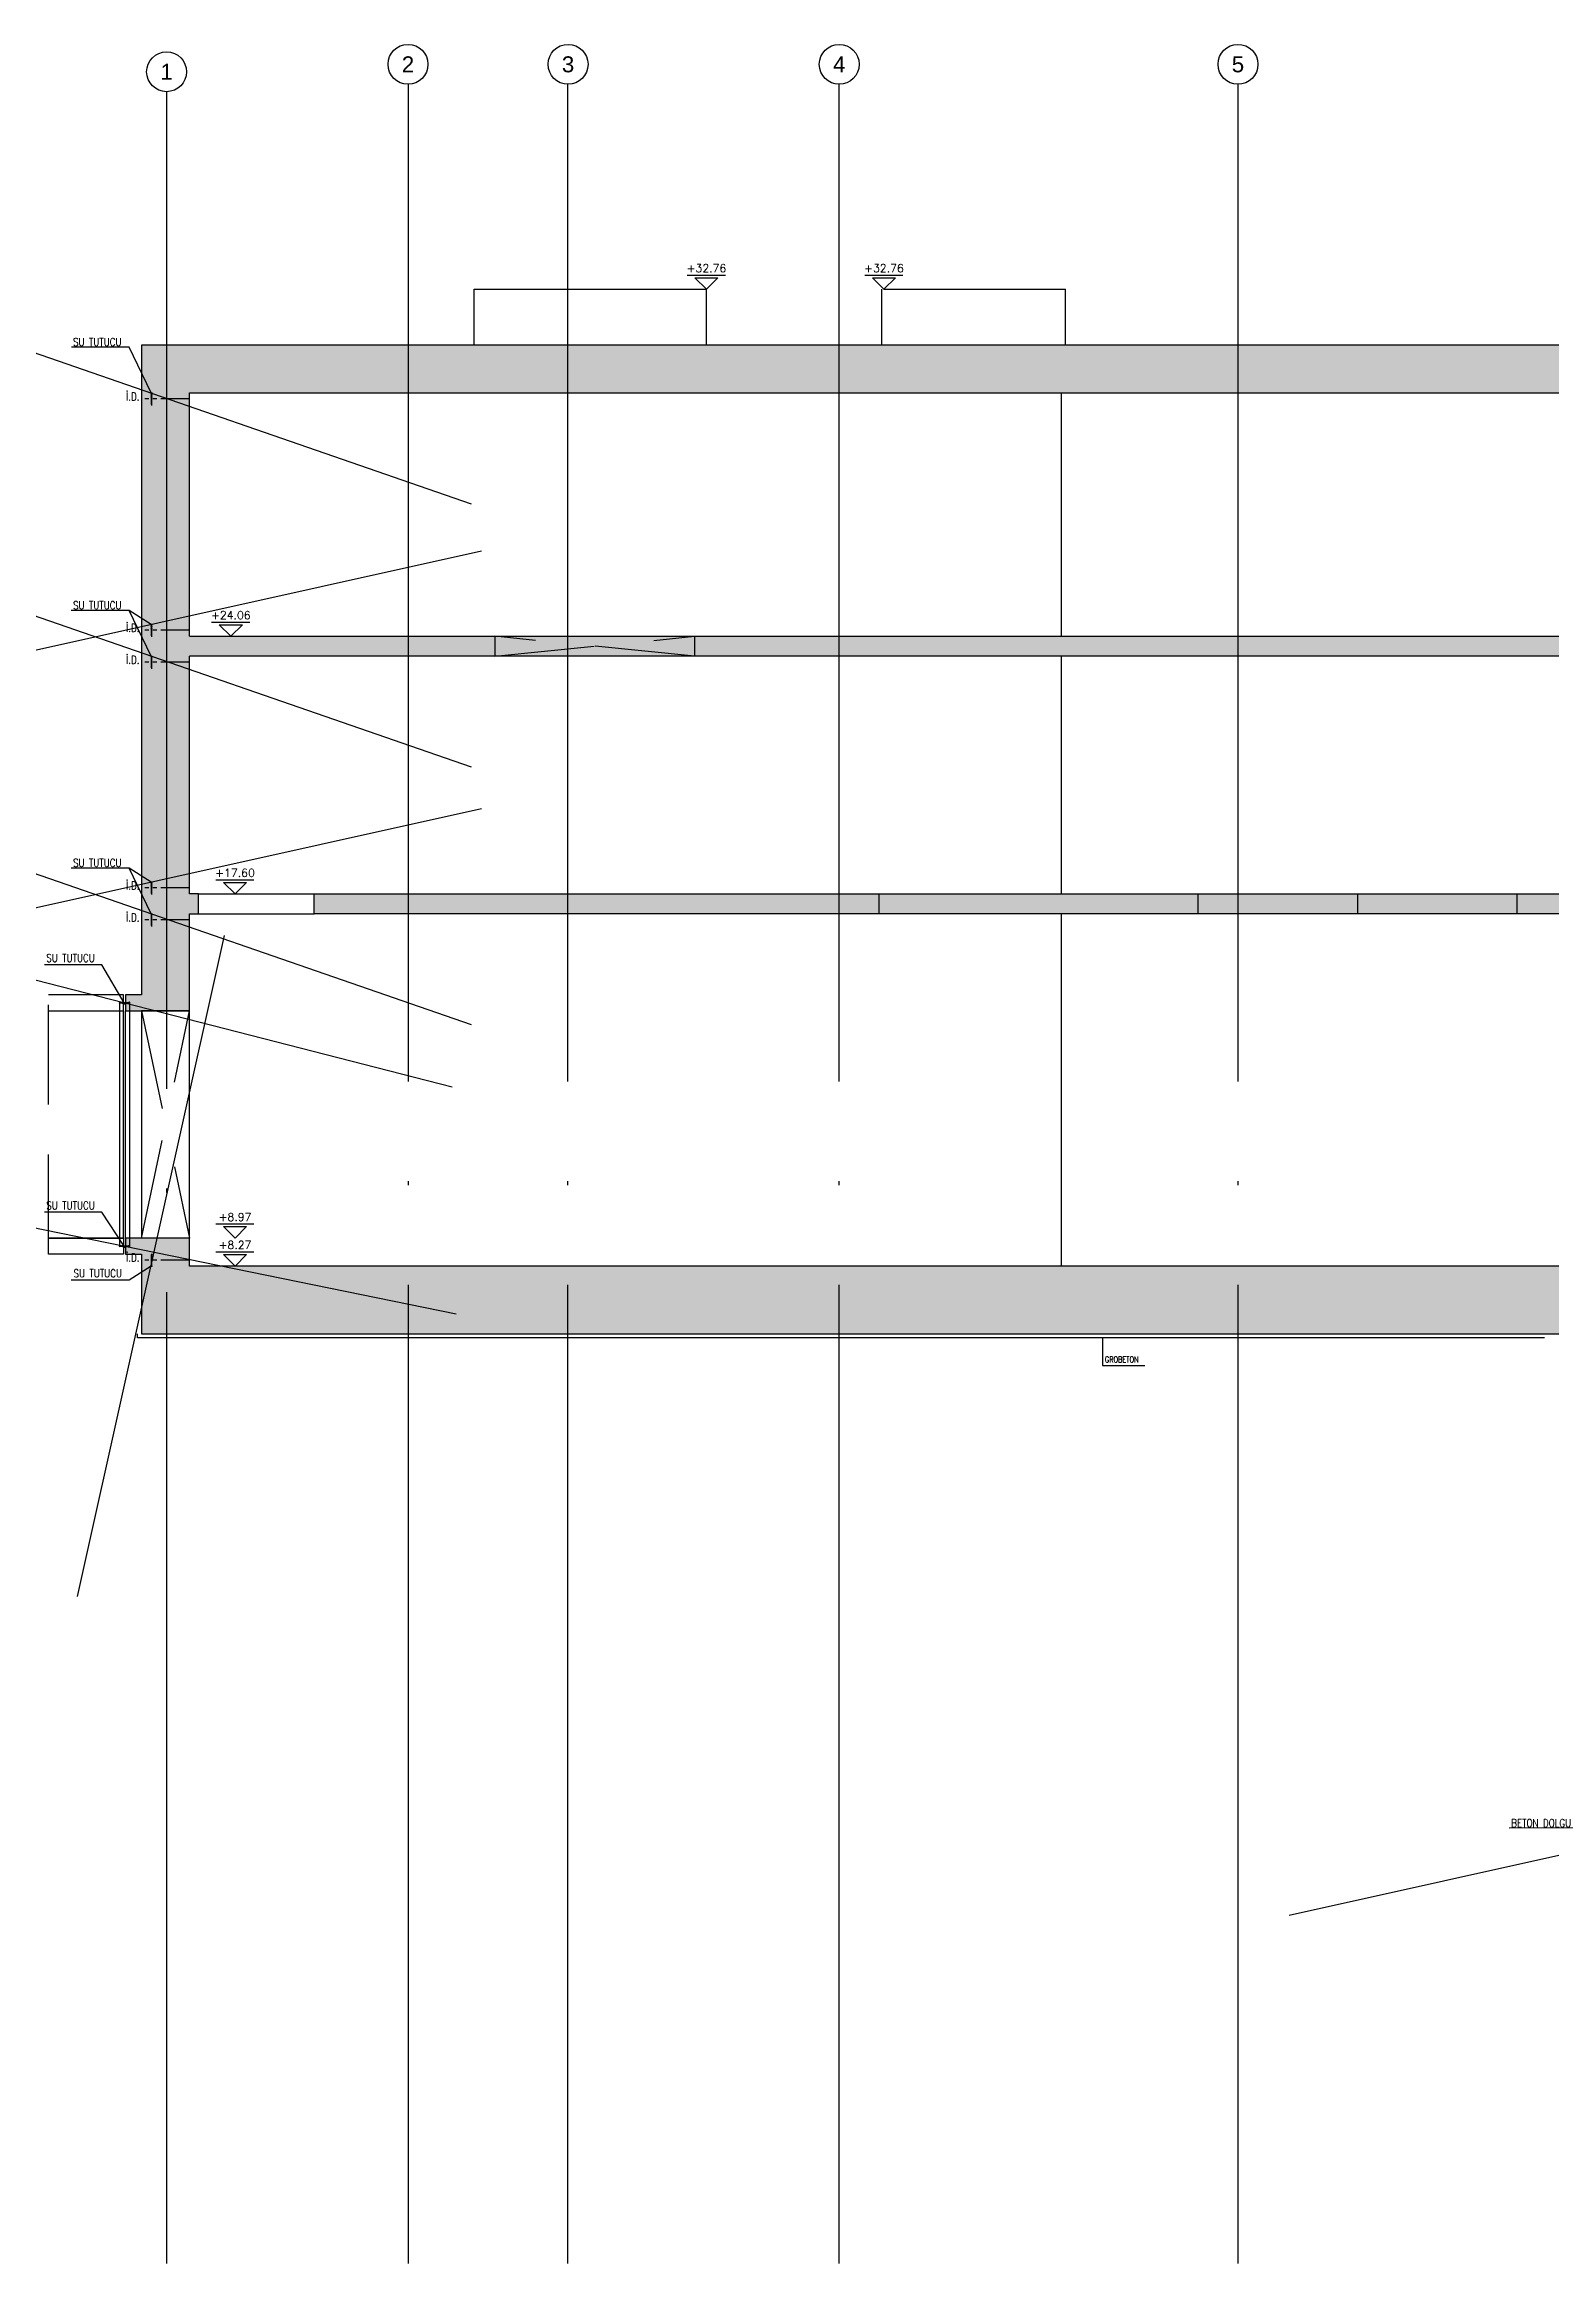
# Model space of a CAD drawing. Header units: millimetres. Extents: x 400392 to 401186, y 4543812 to 4544115.
# Drawn here: x 400579 to 400616.8, y 4543890.6 to 4543946.2 of the extents above; entities that cross this region are included whole.
import ezdxf
from ezdxf.enums import TextEntityAlignment as Align

# ---------------------------------------------------------------- set-up
doc = ezdxf.new("R2010")
doc.units = ezdxf.units.MM
for name, pattern in [('ACAD_ISO05W100', [33, 24, -3, 0, -3, 0, -3]), ('AKS', [3, 2.5, -0.25, 0, -0.25]), ('CIZGI', [0.4, 0.25, -0.15]), ('CONTINU', [0]), ('HIDDEN', [0.375, 0.25, -0.125]), ('UUC-ST-KAL-I05-101-U-000$0$ACAD_ISO05W100', [33, 24, -3, 0, -3, 0, -3])]:
    doc.linetypes.add(name, pattern=pattern)
for name, color, linetype in [('aks prota', 2, 'AKS'), ('caks prota', 4, 'Continuous'), ('görünüş prota', 4, 'Continuous'), ('inşaat derzi prota', 11, 'Continuous'), ('kesik prota', 2, 'CIZGI'), ('kesit prota', 1, 'Continuous'), ('kesit tarama prota', 252, 'Continuous'), ('kolon tarama prota', 252, 'Continuous'), ('kot prota', 4, 'Continuous'), ('not yazısı prota', 6, 'Continuous'), ('not çizgisi prota', 4, 'Continuous'), ('PRT-CST-rc_level', 6, 'Continuous'), ('PRT-CST-rc_levermark', 4, 'Continuous'), ('st_s_not yazısı', 6, 'Continuous'), ('st_s_not çizgisi', 4, 'CIZGI'), ('st_s_su tutucu', 2, 'Continuous'), ('st_s_ölçü', 4, 'Continuous'), ('taks prota', 7, 'Continuous'), ('UUC-ST-KAL-I05-101-U-000$0$st_s_su tutucu', 2, 'Continuous')]:
    doc.layers.add(name, color=color, linetype=linetype)
doc.styles.add('NOT', font='romanstw.shx')
doc.styles.add('OLCU', font='romanstw.shx')
doc.styles.add('TAKS', font='Arial Unicode.ttf')
doc.styles.add('TSIMPLEX', font='romanstw.shx')
doc.dimstyles.new('1-50', dxfattribs={"dimtxt": 10, "dimasz": 4, "dimexe": 4, "dimexo": 8, "dimgap": 4, "dimtad": 1, "dimdec": 1, "dimrnd": 0.05, "dimzin": 9, "dimdsep": 46, "dimtxsty": 'OLCU', "dimblk1": 'OBLIQUE', "dimblk2": 'OBLIQUE', "dimsah": 1, "dimcen": 2, "dimdle": 4, "dimclrd": 4, "dimclre": 4, "dimclrt": 3, "dimadec": 1, "dimazin": 0, "dimtfac": 1, "dimtdec": 1, "dimtix": 1, "dimtmove": 2, "dimatfit": 3, "dimldrblk": 'OBLIQUE', "dimfxl": 1, "dimtvp": 1, "dimtolj": 1, "dimtzin": 1, "dimarcsym": 0})

# ---------------------------------------------------------------- blocks, each defined once
blk = doc.blocks.new('_Oblique')
at = {"layer": 'st_s_ölçü', "lineweight": -2}
blk.add_line((-0.5, -0.5), (0.5, 0.5), dxfattribs=at)
blk = doc.blocks.new('KOTK5')
at = {"layer": 'PRT-CST-rc_levermark'}
blk.add_line((216.6666666667443, 160), (-213.3333333332557, 160), dxfattribs=at)
blk.add_lwpolyline([(130, 130), (-130, 130), (0, 0)], close=True, dxfattribs=at)
at = {"layer": 'PRT-CST-rc_level', "style": 'OLCU'}
blk.add_attdef('000.00', text='', height=90, dxfattribs=at).set_placement((0, 193.1381784435362), align=Align.CENTER)
blk = doc.blocks.new('D')
at = {"layer": 'st_s_su tutucu', "linetype": 'CONTINU', "ltscale": 0.2}
for p, q in [((-39987.83090962706, 52508.18991963421), (-39992.63090966878, 52508.18991966914)), ((-39992.63090966878, 52508.18991966914), (-39992.63090980848, 52507.38991968935)), ((-39992.63090980848, 52507.38991968935), (-39990.63090962501, 52506.05655179494)), ((-39992.63090980848, 52448.98991960261), (-39990.63090962501, 52450.32328749701)), ((-39992.63090966878, 52448.18991962282), (-39992.63090980848, 52448.98991960261)), ((-39987.83090962706, 52448.18991965774), (-39992.63090966878, 52448.18991962282)), ((-39990.63090992199, 52478.65671955824), (-39991.93117670823, 52478.6567195757)), ((-39991.93117670823, 52478.6567195757), (-39991.93117659182, 52477.72311959402)), ((-39991.93117659182, 52477.72311959402), (-39990.63090987367, 52477.72311951835)), ((-39990.6309096902, 52498.50671976196), (-39991.53117650332, 52498.50671977942)), ((-39991.53117650332, 52498.50671977942), (-39991.53117639622, 52497.87311976865)), ((-39991.53117639622, 52497.87311976865), (-39990.63090970417, 52497.87311978029)), ((-39990.63090980196, 52488.50671968629), (-39991.53117661508, 52488.50671963972)), ((-39991.53117661508, 52488.50671963972), (-39991.53117662905, 52487.87311965806)), ((-39991.53117662905, 52487.87311965806), (-39990.630909937, 52487.87311964059)), ((-39991.53117661508, 52467.87311965223), (-39991.53117662905, 52468.5067196339)), ((-39991.53117662905, 52468.5067196339), (-39990.630909937, 52468.50671965136)), ((-39990.63090980196, 52467.87311960567), (-39991.53117661508, 52467.87311965223)), ((-39991.53117650332, 52457.87311951254), (-39991.53117639622, 52458.50671952331)), ((-39991.53117639622, 52458.50671952331), (-39990.63090970417, 52458.50671951166)), ((-39990.6309096902, 52457.87311953), (-39991.53117650332, 52457.87311951254)), ((-39990.63090962501, 52506.05655179494), (-39990.6309096902, 52498.50671976196)), ((-39990.63090970417, 52497.87311978029), (-39990.63090980196, 52488.50671968629)), ((-39990.630909937, 52487.87311964059), (-39990.63090992199, 52478.65671955824)), ((-39990.630909937, 52468.50671965136), (-39990.63090992199, 52477.72311973372)), ((-39990.63090970417, 52458.50671951166), (-39990.63090980196, 52467.87311960567)), ((-39990.63090962501, 52450.32328749701), (-39990.6309096902, 52457.87311953)), ((-39989.83090974534, 52506.05655187643), (-39987.83090964103, 52507.38991968935)), ((-39989.83090955907, 52498.50671965136), (-39989.83090974534, 52506.05655187643)), ((-39988.9306429881, 52498.50671966883), (-39989.83090955907, 52498.50671965136)), ((-39989.83090992229, 52488.50671961062), (-39989.83090981984, 52497.87311973373)), ((-39989.83090981984, 52497.87311973373), (-39988.93064300207, 52497.87311962313)), ((-39988.93064335132, 52488.50671965136), (-39989.83090992229, 52488.50671961062)), ((-39989.83091007002, 52478.65671960481), (-39989.8309099316, 52487.87311978029)), ((-39989.8309099316, 52487.87311978029), (-39988.93064311383, 52487.87311964059)), ((-39988.53064343977, 52478.65671965137), (-39989.83091007002, 52478.65671960481)), ((-39989.83090998934, 52477.72311965805), (-39988.53064344908, 52477.72311964058)), ((-39989.83091007002, 52477.72311968715), (-39989.8309099316, 52468.50671951166)), ((-39989.8309099316, 52468.50671951166), (-39988.93064311383, 52468.50671965136)), ((-39988.93064335132, 52467.87311964059), (-39989.83090992229, 52467.87311968134)), ((-39989.83090992229, 52467.87311968134), (-39989.83090981984, 52458.50671955823)), ((-39989.83090981984, 52458.50671955823), (-39988.93064300207, 52458.50671966883)), ((-39988.9306429881, 52457.87311962313), (-39989.83090955907, 52457.87311964059)), ((-39989.83090955907, 52457.87311964059), (-39989.83090974534, 52450.32328741552)), ((-39989.83090974534, 52450.32328741552), (-39987.83090964103, 52448.98991960261)), ((-39988.93064300207, 52497.87311962313), (-39988.9306429881, 52498.50671966883)), ((-39988.93064311383, 52487.87311964059), (-39988.93064335132, 52488.50671965136)), ((-39988.93064311383, 52468.50671965136), (-39988.93064335132, 52467.87311964059)), ((-39988.93064300207, 52458.50671966883), (-39988.9306429881, 52457.87311962313)), ((-39988.53064344908, 52477.72311964058), (-39988.53064343977, 52478.65671965137)), ((-39987.83090964103, 52507.38991968935), (-39987.83090962706, 52508.18991963421)), ((-39987.83090964103, 52448.98991960261), (-39987.83090962706, 52448.18991965774))]:
    blk.add_line(p, q, dxfattribs=at)
blk = doc.blocks.new('A-A Kesiti')
at = {"layer": 'kesit tarama prota'}
h = blk.add_hatch(color=256, dxfattribs=at)
h.dxf.hatch_style = 1
h.paths.add_polyline_path([(400609.4299911595, 4543996.869438589), (400573.3526178789, 4543996.869438589), (400573.3526178788, 4543980.579436954), (400572.9526178789, 4543980.579438589), (400572.9526178789, 4543980.179438588), (400574.5526178788, 4543980.179438588), (400574.5526178788, 4543982.609438589), (400574.7803171011, 4543982.609438589), (400574.7803171011, 4543983.109438589), (400574.5526178788, 4543983.109438589), (400574.5526178788, 4543989.069438589), (400609.4299911595, 4543989.069439113), (400609.4299911595, 4543989.569439114), (400574.5526178788, 4543989.569438589), (400574.5526178788, 4543995.669438588), (400609.4299911595, 4543995.669438588)])
h = blk.add_hatch(color=256, dxfattribs=at)
h.dxf.hatch_style = 1
h.paths.add_polyline_path([(400591.8303241984, 4543982.609438589), (400577.680317101, 4543982.609438589), (400577.680317101, 4543983.109438589), (400591.8303241984, 4543983.109438589)])
h = blk.add_hatch(dxfattribs=at)
h.set_pattern_fill('DOTS', color=2, scale=0.04999999999999999, angle=35.99999999998597)
h.set_pattern_definition([(35.99999999998597, (401064.4796072418, 4543652.329635938), (-0.01454759243643788, 0.08754345112887252), [0, -0.07937499999999999])])
h.paths.add_polyline_path([(400599.8303241986, 4543983.109438589), (400591.8303241984, 4543983.109438589), (400591.8303241984, 4543982.609438589), (400599.8303241986, 4543982.609438589)])
h.paths.add_polyline_path([(400607.829926614, 4543983.109438589), (400603.8303241984, 4543983.109438589), (400603.8303241984, 4543982.609438589), (400607.829926614, 4543982.609438589)])
h = blk.add_hatch(color=256, dxfattribs=at)
h.dxf.hatch_style = 1
h.paths.add_polyline_path([(400599.8303241986, 4543983.109438589), (400603.8303241984, 4543983.109438589), (400603.8303241984, 4543982.609438589), (400599.8303241986, 4543982.609438589)])
h = blk.add_hatch(color=256, dxfattribs=at)
h.dxf.hatch_style = 1
h.paths.add_polyline_path([(400607.829926614, 4543983.109438589), (400609.4299911595, 4543983.109438589), (400609.4299911595, 4543982.609438589), (400607.829926614, 4543982.609438589)])
h = blk.add_hatch(color=256, dxfattribs=at)
h.dxf.hatch_style = 1
h.paths.add_polyline_path([(400610.8158475962, 4543973.779438589), (400574.5526178788, 4543973.779438589), (400574.5526178788, 4543974.479432051), (400572.9526178787, 4543974.479440222), (400572.9526178787, 4543974.079440223), (400573.3526178788, 4543974.079440223), (400573.3526178788, 4543972.079438589), (400610.8158475962, 4543972.079438589)])
at = {"layer": 'aks prota', "ltscale": 10}
for p, q in [((400573.9803237671, 4544003.223093858), (400573.980323767, 4543948.768738141)), ((400580.0306664403, 4544003.409796507), (400580.0306664402, 4543948.768738141)), ((400584.0306664409, 4544003.409796507), (400584.0306664408, 4543948.768738141)), ((400590.8306664269, 4544003.409796507), (400590.8306664267, 4543948.768738141)), ((400600.8306664269, 4544003.409796507), (400600.8306664267, 4543948.768738141))]:
    blk.add_line(p, q, dxfattribs=at)
at = {"layer": 'caks prota', "ltscale": 0.05}
for centre in [(400580.0306664403, 4544003.909796507), (400584.0423870191, 4544003.909910995), (400590.8375160189, 4544003.909835606), (400600.8306664269, 4544003.909796507), (400573.9803237671, 4544003.723093858)]:
    blk.add_circle(centre, 0.4999999999999999, dxfattribs=at)
at = {"layer": 'görünüş prota', "color": 4}
for p, q in [((400581.6914378531, 4543996.869438589), (400581.6914378531, 4543998.269438588)), ((400587.5095039105, 4543996.869438589), (400587.5095039105, 4543998.269438588)), ((400591.9078805241, 4543996.869438589), (400591.9078805241, 4543998.269438588)), ((400596.5078805241, 4543996.869438589), (400596.5078805241, 4543998.269438588)), ((400596.411137646, 4543989.569438589), (400596.411137646, 4543995.669438588)), ((400596.411137646, 4543983.109438589), (400596.411137646, 4543989.069438589)), ((400596.411137646, 4543973.779438589), (400596.411137646, 4543982.609438589))]:
    blk.add_line(p, q, dxfattribs=at)
for points in [[(400581.6914378531, 4543998.269438588), (400587.5095039105, 4543998.269438588)], [(400591.9583204424, 4543998.269438588), (400596.5078805241, 4543998.269438588)], [(400574.7803171011, 4543983.109438589), (400577.680317101, 4543983.109438589)], [(400574.7803171011, 4543982.609438589), (400577.680317101, 4543982.609438589)], [(400573.3526178788, 4543980.179438588), (400573.3526178788, 4543974.479438588)], [(400574.5526195991, 4543974.479432051), (400574.5526195992, 4543980.179438588)]]:
    blk.add_lwpolyline(points, dxfattribs=at)
at = {"layer": 'görünüş prota'}
for points in [[(400591.8303241984, 4543983.109438589), (400599.8303241986, 4543983.109438589)], [(400599.8303241986, 4543982.609438589), (400591.8303241984, 4543982.609438589)], [(400603.8303241984, 4543983.109438589), (400607.829926614, 4543983.109438589)], [(400607.829926614, 4543982.609438589), (400603.8303241984, 4543982.609438589)], [(400608.5158490228, 4543971.979438587), (400573.2526178788, 4543971.979438588), (400573.2526178788, 4543972.079438589)]]:
    blk.add_lwpolyline(points, dxfattribs=at)
at = {"layer": 'inşaat derzi prota', "linetype": 'ACAD_ISO05W100', "ltscale": 0.03}
for points in [[(400574.5526177852, 4543995.519438589), (400573.3526177853, 4543995.519438589)], [(400574.5526177852, 4543989.719438588), (400573.3526177853, 4543989.719438588)], [(400574.5526177852, 4543988.919438588), (400573.3526177853, 4543988.919438588)], [(400574.5526178788, 4543983.259438588), (400573.3526178789, 4543983.259438588)], [(400574.5526178788, 4543982.459438588), (400573.3526178789, 4543982.459438588)], [(400574.5526178788, 4543973.929438588), (400573.3526178788, 4543973.929438588)]]:
    blk.add_lwpolyline(points, dxfattribs=at)
at = {"layer": 'kesik prota', "ltscale": 10}
blk.add_lwpolyline([(400582.2095039104, 4543989.569438589), (400582.2095039104, 4543989.069438589), (400587.2095039104, 4543989.569438589), (400587.2095039104, 4543989.069438589), (400582.2095039104, 4543989.569438589)], dxfattribs=at)
blk.add_lwpolyline([(400573.3526178788, 4543974.479438588), (400574.5526178788, 4543980.179438588), (400573.3526178788, 4543980.179438588), (400574.5526182228, 4543974.479438588)], close=True, dxfattribs=at)
at = {"layer": 'kesit prota', "color": 1}
for p, q in [((400574.5526178788, 4543989.569438589), (400574.5526178788, 4543995.669438588)), ((400574.5526178788, 4543983.109438589), (400574.5526178788, 4543989.069438589)), ((400572.9526178787, 4543974.479438588), (400572.9526178789, 4543980.179438588))]:
    blk.add_line(p, q, dxfattribs=at)
for points in [[(400574.5526178788, 4543995.669438588), (400609.4299911595, 4543995.669438588), (400609.4299911595, 4543996.869438589), (400573.3526178789, 4543996.869438589), (400573.3526178788, 4543980.579438589)], [(400574.5526178788, 4543989.569438589), (400609.4299911595, 4543989.569439114), (400609.4299911595, 4543989.069439113), (400574.5526178788, 4543989.069438589)], [(400573.3526178788, 4543980.579436954), (400572.9526178789, 4543980.579438589), (400572.9526178789, 4543980.179438588), (400574.5526178788, 4543980.179438588), (400574.5526178788, 4543982.609438589), (400574.7803171011, 4543982.609438589), (400574.7803171011, 4543983.109438589), (400574.5526178788, 4543983.109438589)], [(400599.8303241986, 4543983.109438589), (400603.8303241984, 4543983.109438589), (400603.8303241984, 4543982.609438589), (400599.8303241986, 4543982.609438589), (400599.8303241986, 4543983.109438589)], [(400607.829926614, 4543983.109438589), (400609.4299911595, 4543983.109438589), (400609.4299911595, 4543982.609438589), (400607.829926614, 4543982.609438589), (400607.829926614, 4543983.109438589)], [(400574.5526178788, 4543973.779438589), (400574.5526178788, 4543974.479432051), (400572.9526178787, 4543974.479440222), (400572.9526178787, 4543974.079440223), (400573.3526178788, 4543974.079440223), (400573.3526178788, 4543972.079438589), (400610.8158475962, 4543972.079438589), (400610.8158475962, 4543973.779438589), (400574.5526178788, 4543973.779438589)]]:
    blk.add_lwpolyline(points, dxfattribs=at)
blk.add_lwpolyline([(400591.8303241984, 4543982.609438589), (400577.680317101, 4543982.609438589), (400577.680317101, 4543983.109438589), (400591.8303241984, 4543983.109438589)], close=True, dxfattribs=at)
at = {"layer": 'kolon tarama prota', "linetype": 'HIDDEN', "ltscale": 10}
blk.add_line((400571.0212742347, 4543974.079440223), (400571.0212742347, 4543980.579438589), dxfattribs=at)
at = {"layer": 'kolon tarama prota'}
blk.add_line((400572.9026178788, 4543974.479438588), (400572.9026178788, 4543980.179438588), dxfattribs=at)
for points in [[(400571.0212742347, 4543980.179438588), (400572.9026178788, 4543980.179438588), (400572.9026178788, 4543980.579438589), (400571.0212742347, 4543980.579438589)], [(400571.0212742347, 4543974.479440222), (400572.9026178788, 4543974.479440222), (400572.9026178788, 4543974.079440223), (400571.0212742347, 4543974.079440223)], [(400572.9026178788, 4543974.479438588), (400571.0212742347, 4543974.479438588)]]:
    blk.add_lwpolyline(points, dxfattribs=at)
at = {"layer": 'st_s_not çizgisi', "linetype": 'CONTINU'}
blk.add_lwpolyline([(400597.4378941818, 4543971.979438587), (400597.4378941818, 4543971.284554655), (400598.4942941819, 4543971.284554655)], dxfattribs=at)
at = {"layer": 'UUC-ST-KAL-I05-101-U-000$0$st_s_su tutucu', "linetype": 'UUC-ST-KAL-I05-101-U-000$0$ACAD_ISO05W100', "ltscale": 0.05}
for points in [[(400572.9470044035, 4543980.358928913, -0.5773502691895264), (400572.9455032924, 4543980.356328914), (400572.9104918662, 4543980.356328914, -0.5773502691896774), (400572.9089907561, 4543980.358928916), (400572.9208320239, 4543980.379438591, 0.5773502691898074), (400572.9193309133, 4543980.38203859), (400572.8734951603, 4543980.382038591), (400572.8734951612, 4543980.387890326), (400572.8693767612, 4543980.387890324), (400572.8693767614, 4543980.382038591), (400572.8366660071, 4543980.382038592), (400572.8366660078, 4543980.387890326), (400572.8325476075, 4543980.387890327), (400572.8325476077, 4543980.382038593), (400572.8118644704, 4543980.382038592), (400572.8031975796, 4543980.395038594), (400572.7979975801, 4543980.395038594), (400572.7979975799, 4543980.363838593), (400572.8031975796, 4543980.363838592), (400572.811864471, 4543980.376838593), (400572.832547607, 4543980.376838593), (400572.8325476068, 4543980.370986858), (400572.8366660069, 4543980.370986859), (400572.8366660068, 4543980.376838593), (400572.869376761, 4543980.376838592), (400572.8693767612, 4543980.370986857), (400572.8734951611, 4543980.370986857), (400572.8734951612, 4543980.376838591), (400572.9113249899, 4543980.376838591, -0.5773502691899163), (400572.9128261004, 4543980.374238592), (400572.9014852021, 4543980.354595581, 0.5773502691894145), (400572.9029863125, 4543980.351995582), (400572.9530088461, 4543980.35199558, 0.5773502691898413), (400572.9545099567, 4543980.354595581), (400572.9431690589, 4543980.374238591, -0.5773502691890604), (400572.9446701698, 4543980.376838592), (400572.9824999993, 4543980.37683859), (400572.9824999992, 4543980.370986857), (400572.9866183991, 4543980.370986858), (400572.9866183996, 4543980.37683859), (400573.0193291533, 4543980.376838591), (400573.0193291533, 4543980.370986857), (400573.0234475524, 4543980.370986857), (400573.0234475533, 4543980.376838588), (400573.0441306891, 4543980.376838589), (400573.0527975796, 4543980.363838589), (400573.0579975799, 4543980.363838589), (400573.0579975799, 4543980.395038588), (400573.0527975798, 4543980.395038589), (400573.0441306892, 4543980.38203859), (400573.0234475524, 4543980.382038589), (400573.023447553, 4543980.387890323), (400573.0193291533, 4543980.387890323), (400573.0193291529, 4543980.38203859), (400572.9866183986, 4543980.38203859), (400572.9866183987, 4543980.387890323), (400572.9824999987, 4543980.387890323), (400572.9824999989, 4543980.38203859), (400572.9366642465, 4543980.38203859, 0.5773502691892096), (400572.935163136, 4543980.37943859)], [(400572.9470044034, 4543974.258930547, -0.5773502691895264), (400572.9455032924, 4543974.256330548), (400572.9104918662, 4543974.256330548, -0.5773502691896774), (400572.9089907561, 4543974.25893055), (400572.9208320239, 4543974.279440226, 0.5773502691898074), (400572.9193309132, 4543974.282040224), (400572.8734951603, 4543974.282040225), (400572.8734951612, 4543974.28789196), (400572.8693767612, 4543974.287891959), (400572.8693767614, 4543974.282040225), (400572.8366660071, 4543974.282040226), (400572.8366660078, 4543974.287891961), (400572.8325476075, 4543974.287891961), (400572.8325476077, 4543974.282040228), (400572.8118644704, 4543974.282040227), (400572.8031975796, 4543974.295040227), (400572.7979975801, 4543974.295040227), (400572.7979975797, 4543974.263840227), (400572.8031975796, 4543974.263840226), (400572.811864471, 4543974.276840228), (400572.832547607, 4543974.276840227), (400572.8325476068, 4543974.270988493), (400572.8366660069, 4543974.270988493), (400572.8366660068, 4543974.276840227), (400572.8693767608, 4543974.276840227), (400572.8693767612, 4543974.270988492), (400572.8734951611, 4543974.270988492), (400572.8734951612, 4543974.276840226), (400572.9113249899, 4543974.276840226, -0.5773502691899163), (400572.9128261004, 4543974.274240226), (400572.9014852021, 4543974.254597215, 0.5773502691894145), (400572.9029863125, 4543974.251997217), (400572.9530088461, 4543974.251997215, 0.5773502691898413), (400572.9545099567, 4543974.254597215), (400572.9431690589, 4543974.274240225, -0.5773502691890604), (400572.9446701698, 4543974.276840226), (400572.9824999993, 4543974.276840224), (400572.9824999992, 4543974.270988491), (400572.986618399, 4543974.270988492), (400572.9866183996, 4543974.276840224), (400573.0193291532, 4543974.276840225), (400573.0193291533, 4543974.27098849), (400573.0234475524, 4543974.27098849), (400573.0234475533, 4543974.276840223), (400573.0441306891, 4543974.276840224), (400573.0527975796, 4543974.263840223), (400573.0579975799, 4543974.263840223), (400573.0579975799, 4543974.295040223), (400573.0527975798, 4543974.295040224), (400573.0441306892, 4543974.282040223), (400573.0234475524, 4543974.282040223), (400573.023447553, 4543974.287891958), (400573.0193291532, 4543974.287891957), (400573.0193291529, 4543974.282040224), (400572.9866183986, 4543974.282040225), (400572.9866183987, 4543974.287891958), (400572.9824999987, 4543974.287891958), (400572.9824999989, 4543974.282040224), (400572.9366642465, 4543974.282040225, 0.5773502691892096), (400572.9351631359, 4543974.279440225)]]:
    blk.add_lwpolyline(points, format="xyb", close=True, dxfattribs=at)
at = {"layer": 'UUC-ST-KAL-I05-101-U-000$0$st_s_su tutucu', "linetype": 'UUC-ST-KAL-I05-101-U-000$0$ACAD_ISO05W100'}
for points in [[(400572.7979975799, 4543980.363838593), (400572.7979975801, 4543974.295040227)], [(400573.0579975799, 4543974.295040223), (400573.0579975799, 4543980.363838589)]]:
    blk.add_lwpolyline(points, dxfattribs=at)
at = {"layer": 'kot prota', "linetype": 'CONTINU', "ltscale": 0.1}
ref = blk.add_blockref('KOTK5', (400587.5095039105, 4543998.269438588), dxfattribs=dict(at, xscale=-0.002222222222222221, yscale=0.002222222222222222, zscale=0.002222222222222222, rotation=359.9999999998683))
ref.add_attrib('000.00', '+32.76', dxfattribs={"layer": 'PRT-CST-rc_level', "height": 0.1999999999999999, "style": 'OLCU'}).set_placement((400587.5095039105, 4543998.698634541), align=Align.CENTER)
ref = blk.add_blockref('KOTK5', (400591.9583204424, 4543998.269438588), dxfattribs=dict(at, xscale=-0.002222222222222221, yscale=0.002222222222222222, zscale=0.002222222222222222, rotation=359.9999999998683))
ref.add_attrib('000.00', '+32.76', dxfattribs={"layer": 'PRT-CST-rc_level', "height": 0.1999999999999999, "style": 'OLCU'}).set_placement((400591.9583204424, 4543998.698634541), align=Align.CENTER)
ref = blk.add_blockref('KOTK5', (400575.5896173566, 4543989.569438589), dxfattribs=dict(at, xscale=-0.002222222222222221, yscale=0.002222222222222222, zscale=0.002222222222222222, rotation=359.9999999998683))
ref.add_attrib('000.00', '+24.06', dxfattribs={"layer": 'PRT-CST-rc_level', "height": 0.1999999999999999, "style": 'OLCU'}).set_placement((400575.5896173566, 4543989.998634541), align=Align.CENTER)
ref = blk.add_blockref('KOTK5', (400575.6950232513, 4543983.109438589), dxfattribs=dict(at, xscale=-0.002222222222222221, yscale=0.002222222222222222, zscale=0.002222222222222222, rotation=359.9999999998683))
ref.add_attrib('000.00', '+17.60', dxfattribs={"layer": 'PRT-CST-rc_level', "height": 0.1999999999999999, "style": 'OLCU'}).set_placement((400575.6950232513, 4543983.538634541), align=Align.CENTER)
ref = blk.add_blockref('KOTK5', (400575.6950232513, 4543974.479438589), dxfattribs=dict(at, xscale=-0.002222222222222221, yscale=0.002222222222222222, zscale=0.002222222222222222, rotation=359.9999999998683))
ref.add_attrib('000.00', '+8.97', dxfattribs={"layer": 'PRT-CST-rc_level', "height": 0.1999999999999999, "style": 'OLCU'}).set_placement((400575.6950232513, 4543974.908634542), align=Align.CENTER)
ref = blk.add_blockref('KOTK5', (400575.6950232513, 4543973.779438589), dxfattribs=dict(at, xscale=-0.002222222222222221, yscale=0.002222222222222222, zscale=0.002222222222222222, rotation=359.9999999998683))
ref.add_attrib('000.00', '+8.27', dxfattribs={"layer": 'PRT-CST-rc_level', "height": 0.1999999999999999, "style": 'OLCU'}).set_placement((400575.6950232513, 4543974.208634541), align=Align.CENTER)
at = {"layer": 'st_s_ölçü', "xscale": 0.004999999999999999, "yscale": 0.004999999999999999, "zscale": 0.004999999999999999, "rotation": 179.9999999999666}
for p in [(400373.6514632372, 4544257.910388187), (400373.6514632372, 4544252.110388187), (400373.6514632372, 4544251.310388187), (400373.6514633308, 4544245.650388187), (400373.6514633307, 4544244.850388187), (400373.6514633307, 4544236.320388187)]:
    blk.add_blockref('D', p, dxfattribs=at)
at = {"layer": 'not yazısı prota', "ltscale": 0.05, "style": 'TSIMPLEX', "width": 0.8}
for s, p in [('SU TUTUCU', (400571.6364913349, 4543996.847102883)), ('İ.D.', (400572.9652984461, 4543995.480824025)), ('SU TUTUCU', (400571.6364913349, 4543990.247102884)), ('İ.D.', (400572.9652984461, 4543989.680824026)), ('İ.D.', (400572.9652984461, 4543988.880824026)), ('SU TUTUCU', (400571.6364914284, 4543983.787102883)), ('İ.D.', (400572.9652985397, 4543983.220824026)), ('İ.D.', (400572.9652985397, 4543982.420824026)), ('SU TUTUCU', (400570.9661802921, 4543981.402058582)), ('SU TUTUCU', (400570.9661802911, 4543975.198683324)), ('SU TUTUCU', (400571.6484914289, 4543973.497985499)), ('İ.D.', (400572.9652985397, 4543973.890824025)), ('BETON DOLGU', (400607.6787131684, 4543959.714172383))]:
    blk.add_text(s, height=0.2, dxfattribs=at).set_placement(p)
at = {"layer": 'st_s_not yazısı', "ltscale": 0.05, "style": 'NOT', "width": 0.8}
blk.add_text('GROBETON', height=0.15, dxfattribs=at).set_placement((400597.4957579766, 4543971.43780162), align=Align.MIDDLE_LEFT)
at = {"layer": 'taks prota', "style": 'TAKS'}
for s, p in [('1', (400573.9803237671, 4544003.723093858)), ('2', (400580.0306664403, 4544003.909796507)), ('3', (400584.0423870191, 4544003.909910995)), ('4', (400590.8375160189, 4544003.909835606)), ('5', (400600.8306664269, 4544003.909796507))]:
    blk.add_text(s, height=0.3999999999999999, dxfattribs=at).set_placement(p, align=Align.MIDDLE_CENTER)
at = {"layer": 'not çizgisi prota'}
for points in [[(400573.5970262389, 4543995.669621618), (400573.0384643701, 4543996.819375427), (400571.6000813895, 4543996.819375427)], [(400573.5899351998, 4543989.868451807), (400573.0384643701, 4543990.219375428), (400571.588081389, 4543990.219375428)], [(400573.5970262389, 4543989.069621618), (400573.0384643701, 4543990.219375428), (400571.6000813895, 4543990.219375428)], [(400573.5899352934, 4543983.408451806), (400573.0384644637, 4543983.759375428), (400571.5880814826, 4543983.759375428)], [(400573.5970263325, 4543982.609621618), (400573.0384644637, 4543983.759375428), (400571.6000814831, 4543983.759375428)], [(400572.919624157, 4543980.381476996), (400572.356153327, 4543981.333574832), (400570.9177703462, 4543981.333574832)], [(400572.9196241559, 4543974.278101739), (400572.3561533259, 4543975.130199575), (400570.9177703452, 4543975.130199575)], [(400573.5899352932, 4543973.780425371), (400573.0384644637, 4543973.42950175), (400571.5880814825, 4543973.42950175)], [(400610.3953669333, 4543959.347725747), (400609.8438961036, 4543959.698649368), (400607.6303032225, 4543959.686444927)]]:
    blk.add_leader(points, dimstyle='1-50', override={"dimasz": 12, "dimgap": 4, "dimtad": 0}, dxfattribs=at)

msp = doc.modelspace()

# ---------------------------------------------------------------- block references
msp.add_blockref('A-A Kesiti', (8.111747401300818, -58.21625818684697))

doc.saveas('drawing.dxf')
